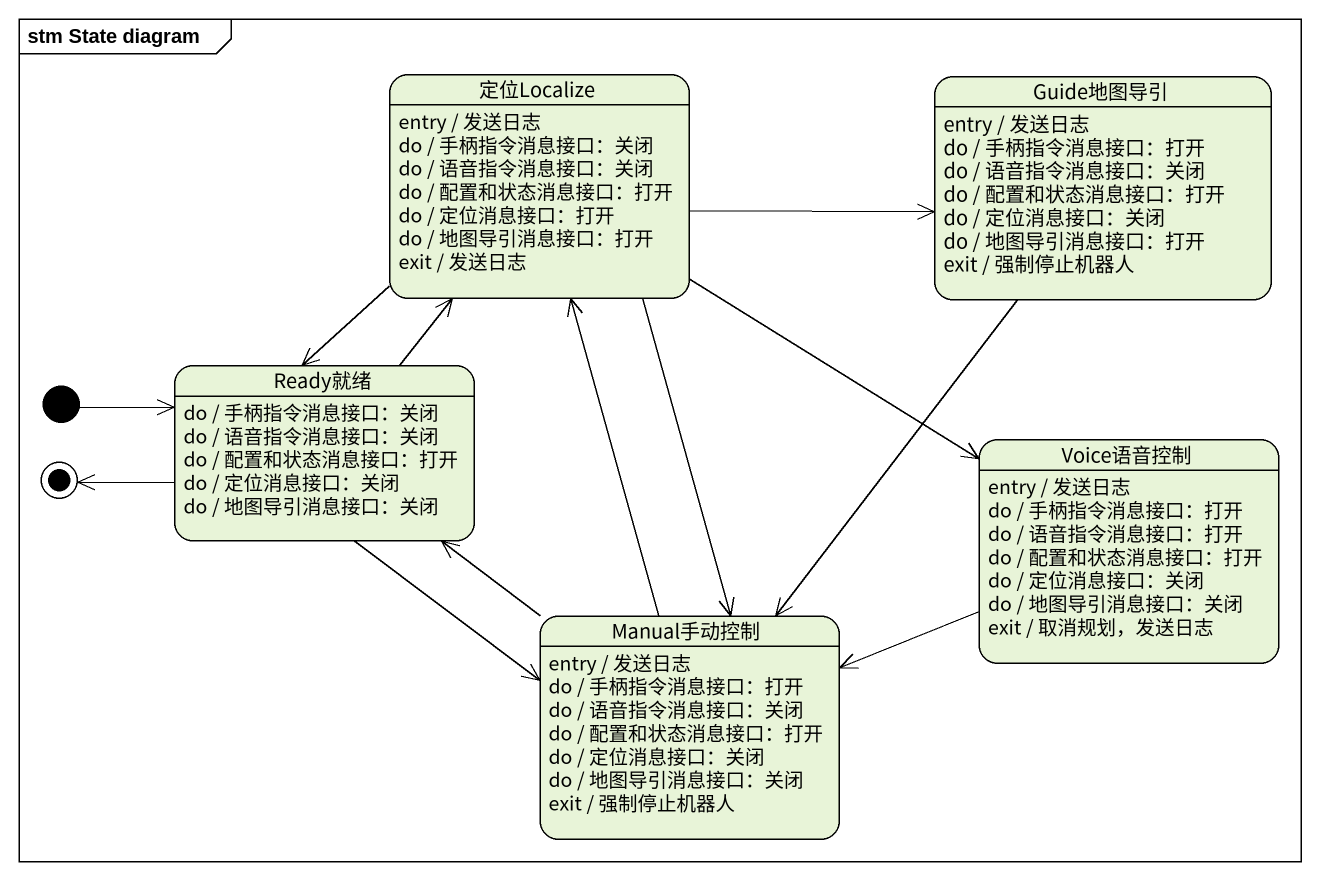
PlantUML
@startuml
mainframe stm State diagram
hide empty description
state 定位Localize
定位Localize : entry / 发送日志
定位Localize : do / 手柄指令消息接口：关闭
定位Localize : do / 语音指令消息接口：关闭
定位Localize : do / 配置和状态消息接口：打开
定位Localize : do / 定位消息接口：打开
定位Localize : do / 地图导引消息接口：打开
定位Localize : exit / 发送日志
state Guide地图导引
Guide地图导引 : entry / 发送日志
Guide地图导引 : do / 手柄指令消息接口：打开
Guide地图导引 : do / 语音指令消息接口：关闭
Guide地图导引 : do / 配置和状态消息接口：打开
Guide地图导引 : do / 定位消息接口：关闭
Guide地图导引 : do / 地图导引消息接口：打开
Guide地图导引 : exit / 强制停止机器人
state Ready就绪
Ready就绪 : do / 手柄指令消息接口：关闭
Ready就绪 : do / 语音指令消息接口：关闭
Ready就绪 : do / 配置和状态消息接口：打开
Ready就绪 : do / 定位消息接口：关闭
Ready就绪 : do / 地图导引消息接口：关闭
state Voice语音控制
Voice语音控制 : entry / 发送日志
Voice语音控制 : do / 手柄指令消息接口：打开
Voice语音控制 : do / 语音指令消息接口：打开
Voice语音控制 : do / 配置和状态消息接口：打开
Voice语音控制 : do / 定位消息接口：关闭
Voice语音控制 : do / 地图导引消息接口：关闭
Voice语音控制 : exit / 取消规划，发送日志
state Manual手动控制
Manual手动控制 : entry / 发送日志
Manual手动控制 : do / 手柄指令消息接口：打开
Manual手动控制 : do / 语音指令消息接口：关闭
Manual手动控制 : do / 配置和状态消息接口：打开
Manual手动控制 : do / 定位消息接口：关闭
Manual手动控制 : do / 地图导引消息接口：关闭
Manual手动控制 : exit / 强制停止机器人
[*] -right-> Ready就绪
定位Localize -right-> Guide地图导引
定位Localize --> Ready就绪
定位Localize --> Voice语音控制
定位Localize --> Manual手动控制
Guide地图导引 --> Manual手动控制
Ready就绪 -up-> 定位Localize
Ready就绪 --> Manual手动控制
Voice语音控制 -left-> Manual手动控制
Manual手动控制 -up-> 定位Localize
Manual手动控制 -up-> Ready就绪
Ready就绪 -left-> [*]
@enduml
